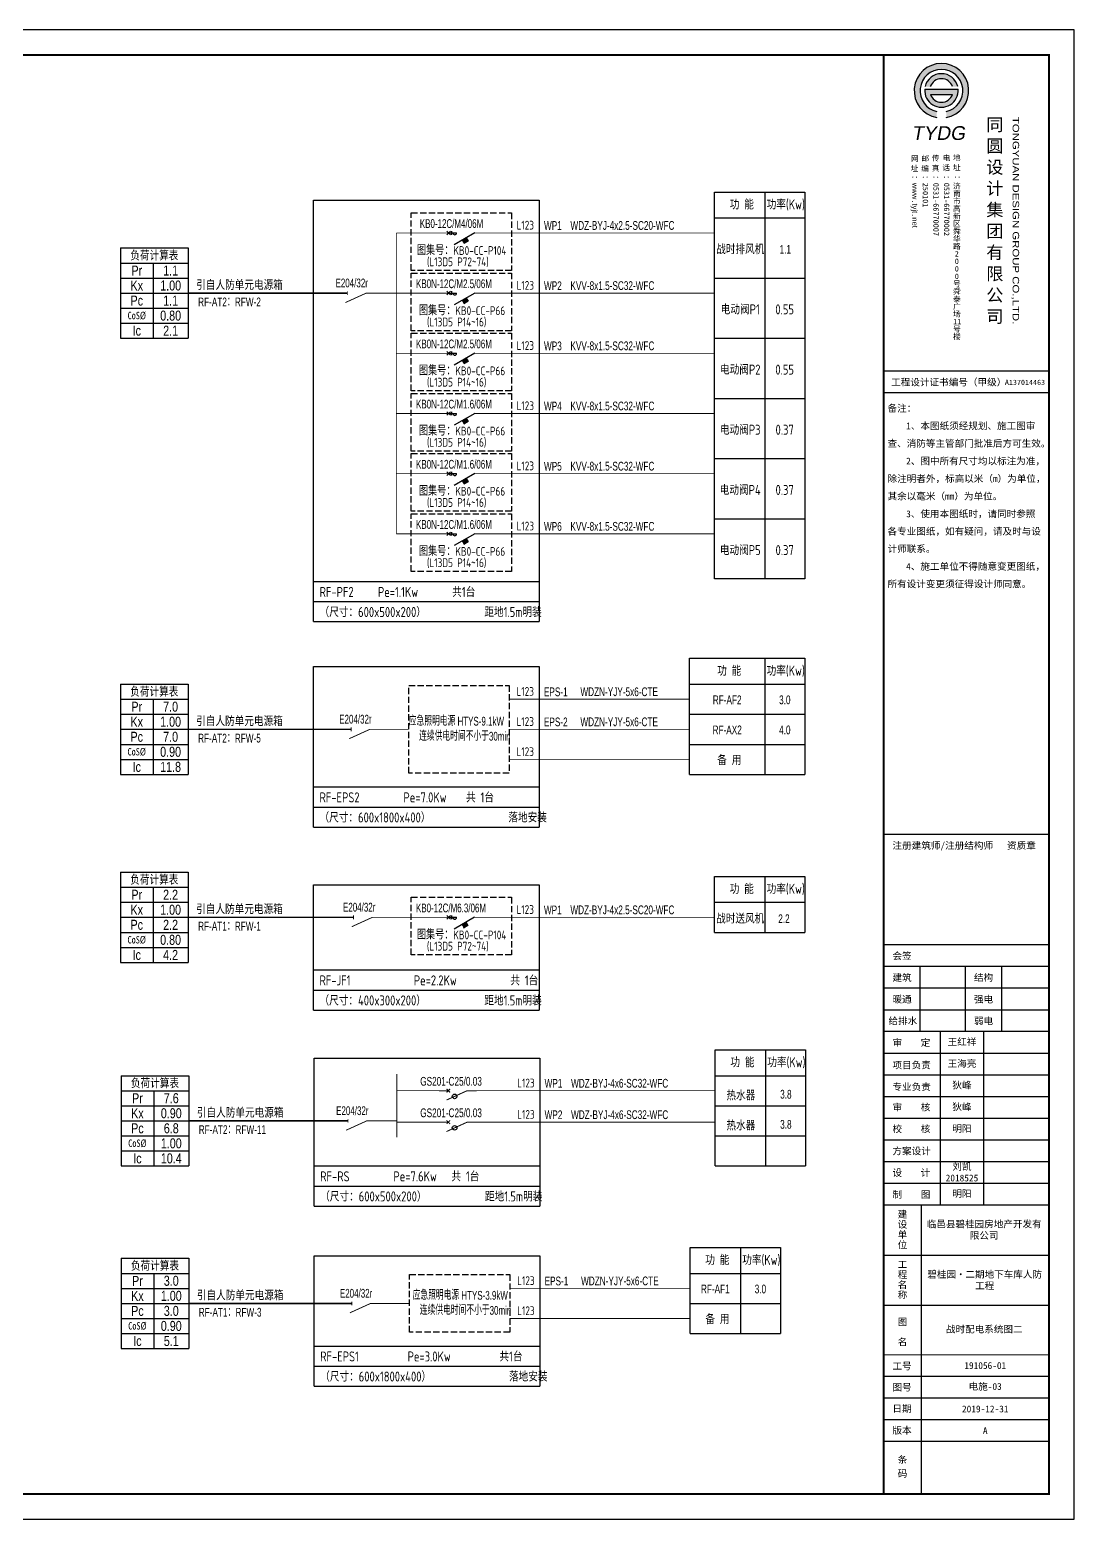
# Model space of a CAD drawing. Extents: x 1680526 to 2359975, y 920307 to 3738831.
# Drawn here: x 2013178 to 2054839, y 990384 to 1049784 of the extents above; entities that cross this region are included whole.
import ezdxf
from ezdxf.enums import TextEntityAlignment as Align

# ---------------------------------------------------------------- set-up
doc = ezdxf.new("R2010")
doc.units = 0
doc.header["$LTSCALE"] = 1000
doc.linetypes.add('CONTINOUS', pattern=[0])
doc.linetypes.add('DASH', pattern=[0.35, 0.25, -0.1])
for name, color, linetype in [('A', 3, 'Continuous'), ('BORDER', 7, 'Continuous'), ('ECA_TK', 7, 'Continuous'), ('ELEMENT', 3, 'Continuous'), ('SIG_TEXT', 53, 'Continuous'), ('tk', 7, 'Continuous'), ('WIRE-系统', 4, 'Continuous'), ('电气', 3, 'Continuous'), ('系统字体', 3, 'Continuous')]:
    doc.layers.add(name, color=color, linetype=linetype)
doc.styles.add('BZHZ', font='bzxw.shx', dxfattribs={"width": 0.8, "bigfont": 'bzhz.shx'})
doc.styles.add('CCDI_T0G_01', font='arial.ttf')
doc.styles.add('HZ', font='')
doc.styles.get("Standard").update_dxf_attribs({"font": 'GBENOR', "bigfont": 'GBCBIG'})
doc.styles.add('SUNTXT', font='', dxfattribs={"height": 273})
doc.styles.add('tyad', font='swissk.ttf', dxfattribs={"height": 2.5})
doc.styles.add('TYDG_02', font='TSSDENG', dxfattribs={"width": 0.8, "bigfont": 'TSSDCHN'})
doc.styles.add('宋体', font='bzxw.shx', dxfattribs={"width": 0.8, "bigfont": 'bzhz.shx'})
doc.styles.add('探索者', font='TSSDENG.shx', dxfattribs={"width": 0.8, "height": 350, "bigfont": 'TSSDCHN.shx'})
doc.styles.add('黑体', font='simhei.ttf', dxfattribs={"height": 10})
doc.styles.get('HZ').set_extended_font_data('SimSun')
doc.styles.get('SUNTXT').set_extended_font_data('SimSun')

# ---------------------------------------------------------------- blocks, each defined once
blk = doc.blocks.new('*T82')
at = {"layer": '电气', "color": 0, "linetype": 'ByBlock', "lineweight": -2}
for p, q in [((0, 0), (2700, 0)), ((0, 0), (0, -3600)), ((2700, 0), (2700, -3600)), ((0, -600), (2700, -600)), ((1300, -600), (1300, -3600)), ((0, -1200), (2700, -1200)), ((0, -1800), (2700, -1800)), ((0, -2400), (2700, -2400)), ((0, -3000), (2700, -3000)), ((0, -3600), (2700, -3600))]:
    blk.add_line(p, q, dxfattribs=at)
at = {"layer": '电气', "color": 0, "attachment_point": 5}
for s, insert, char_height, width, style in [('{\\Fbzxw,bzhz|c134;\\W0.8;负荷计算表}', (1350, -300), 400, 2688, 'BZHZ'), ('{\\Fbzxw,bzhz|c134;Pr}', (650, -900), 400, 1288, 'BZHZ'), ('7.0', (2000, -900), 400, 1388, 'BZHZ'), ('Kx', (650, -1500), 400, 1288, 'BZHZ'), ('1.00', (2000, -1500), 400, 1388, 'BZHZ'), ('Pc', (650, -2100), 400, 1288, 'BZHZ'), ('7.0', (2000, -2100), 400, 1388, 'BZHZ'), ('{\\W0.8;CoS%%C}', (650, -2700), 300, 1288, 'HZ'), ('0.90', (2000, -2700), 400, 1388, 'BZHZ'), ('{\\Fbzxw,bzhz|c134;Ic}', (650, -3300), 400, 1288, 'BZHZ'), ('11.8', (2000, -3300), 400, 1388, 'BZHZ')]:
    blk.add_mtext(s, dxfattribs=dict(at, insert=insert, char_height=char_height, width=width, style=style))
blk = doc.blocks.new('$element$00000578')
at = {"color": 3, "const_width": 0.0233}
for points in [[(0, 0), (0, -0.25)], [(0, -1), (0, -0.75), (-0.25, -0.2)], [(-0.05, -0.25), (0.05, -0.25)]]:
    blk.add_lwpolyline(points, dxfattribs=at)
at = {"color": 3, "flags": 9}
blk.add_attdef('S', (0, 0), '', height=0.00000667, dxfattribs=at)
blk = doc.blocks.new('3636')
at = {"layer": 'A'}
for p, q in [((-391261, 1267709), (-391119, 1267851)), ((-391119, 1267709), (-391261, 1267851)), ((-391190, 1267780), (-390876, 1267780)), ((-391075, 1267851), (-391075, 1267709)), ((-390156, 1267780), (-390972, 1267309)), ((-390422, 1267454), (-390595, 1267354)), ((-390497, 1267584), (-390422, 1267454))]:
    blk.add_line(p, q, dxfattribs=at)
at = {"layer": 'A', "const_width": 28.8}
for points in [[(-391430, 1267780), (-390876, 1267780)], [(-390156, 1267780), (-389916, 1267780)]]:
    blk.add_lwpolyline(points, dxfattribs=at)
at = {"layer": 'A'}
blk.add_arc((-390951, 1267780), 75, 180, 0, dxfattribs=at)
blk.add_solid([(-390422, 1267454), (-390595, 1267354), (-390497, 1267584), (-390670, 1267483)], dxfattribs=at)
blk = doc.blocks.new('*T83')
at = {"layer": '电气', "color": 0, "linetype": 'ByBlock', "lineweight": -2}
for p, q in [((0, 0), (2700, 0)), ((0, 0), (0, -3600)), ((2700, 0), (2700, -3600)), ((0, -600), (2700, -600)), ((1300, -600), (1300, -3600)), ((0, -1200), (2700, -1200)), ((0, -1800), (2700, -1800)), ((0, -2400), (2700, -2400)), ((0, -3000), (2700, -3000)), ((0, -3600), (2700, -3600))]:
    blk.add_line(p, q, dxfattribs=at)
at = {"layer": '电气', "color": 0, "attachment_point": 5}
for s, insert, char_height, width, style in [('{\\Fbzxw,bzhz|c134;\\W0.8;负荷计算表}', (1350, -300), 400, 2688, 'BZHZ'), ('{\\Fbzxw,bzhz|c134;Pr}', (650, -900), 400, 1288, 'BZHZ'), ('2.2', (2000, -900), 400, 1388, 'BZHZ'), ('Kx', (650, -1500), 400, 1288, 'BZHZ'), ('1.00', (2000, -1500), 400, 1388, 'BZHZ'), ('Pc', (650, -2100), 400, 1288, 'BZHZ'), ('2.2', (2000, -2100), 400, 1388, 'BZHZ'), ('{\\W0.8;CoS%%C}', (650, -2700), 300, 1288, 'HZ'), ('0.80', (2000, -2700), 400, 1388, 'BZHZ'), ('{\\Fbzxw,bzhz|c134;Ic}', (650, -3300), 400, 1288, 'BZHZ'), ('4.2', (2000, -3300), 400, 1388, 'BZHZ')]:
    blk.add_mtext(s, dxfattribs=dict(at, insert=insert, char_height=char_height, width=width, style=style))
blk = doc.blocks.new('*T85')
at = {"layer": '电气', "color": 0, "linetype": 'ByBlock', "lineweight": -2}
for p, q in [((0, 0), (2700, 0)), ((0, 0), (0, -3600)), ((2700, 0), (2700, -3600)), ((0, -600), (2700, -600)), ((1300, -600), (1300, -3600)), ((0, -1200), (2700, -1200)), ((0, -1800), (2700, -1800)), ((0, -2400), (2700, -2400)), ((0, -3000), (2700, -3000)), ((0, -3600), (2700, -3600))]:
    blk.add_line(p, q, dxfattribs=at)
at = {"layer": '电气', "color": 0, "attachment_point": 5}
for s, insert, char_height, width, style in [('{\\Fbzxw,bzhz|c134;\\W0.8;负荷计算表}', (1350, -300), 400, 2688, 'BZHZ'), ('{\\Fbzxw,bzhz|c134;Pr}', (650, -900), 400, 1288, 'BZHZ'), ('3.0', (2000, -900), 400, 1388, 'BZHZ'), ('Kx', (650, -1500), 400, 1288, 'BZHZ'), ('1.00', (2000, -1500), 400, 1388, 'BZHZ'), ('Pc', (650, -2100), 400, 1288, 'BZHZ'), ('3.0', (2000, -2100), 400, 1388, 'BZHZ'), ('{\\W0.8;CoS%%C}', (650, -2700), 300, 1288, 'HZ'), ('0.90', (2000, -2700), 400, 1388, 'BZHZ'), ('{\\Fbzxw,bzhz|c134;Ic}', (650, -3300), 400, 1288, 'BZHZ'), ('5.1', (2000, -3300), 400, 1388, 'BZHZ')]:
    blk.add_mtext(s, dxfattribs=dict(at, insert=insert, char_height=char_height, width=width, style=style))
blk = doc.blocks.new('*T86')
at = {"layer": '电气', "color": 0, "linetype": 'ByBlock', "lineweight": -2}
for p, q in [((0, 0), (2700, 0)), ((0, 0), (0, -3600)), ((2700, 0), (2700, -3600)), ((0, -600), (2700, -600)), ((1300, -600), (1300, -3600)), ((0, -1200), (2700, -1200)), ((0, -1800), (2700, -1800)), ((0, -2400), (2700, -2400)), ((0, -3000), (2700, -3000)), ((0, -3600), (2700, -3600))]:
    blk.add_line(p, q, dxfattribs=at)
at = {"layer": '电气', "color": 0, "attachment_point": 5}
for s, insert, char_height, width, style in [('{\\Fbzxw,bzhz|c134;\\W0.8;负荷计算表}', (1350, -300), 400, 2688, 'BZHZ'), ('{\\Fbzxw,bzhz|c134;Pr}', (650, -900), 400, 1288, 'BZHZ'), ('7.6', (2000, -900), 400, 1388, 'BZHZ'), ('Kx', (650, -1500), 400, 1288, 'BZHZ'), ('0.90', (2000, -1500), 400, 1388, 'BZHZ'), ('Pc', (650, -2100), 400, 1288, 'BZHZ'), ('6.8', (2000, -2100), 400, 1388, 'BZHZ'), ('{\\W0.8;CoS%%C}', (650, -2700), 300, 1288, 'HZ'), ('1.00', (2000, -2700), 400, 1388, 'BZHZ'), ('{\\Fbzxw,bzhz|c134;Ic}', (650, -3300), 400, 1288, 'BZHZ'), ('10.4', (2000, -3300), 400, 1388, 'BZHZ')]:
    blk.add_mtext(s, dxfattribs=dict(at, insert=insert, char_height=char_height, width=width, style=style))
blk = doc.blocks.new('$element$00000525')
at = {"const_width": 0.0267}
for points in [[(0, 0), (0, -0.25)], [(-0.25, -0.2), (0, -0.75), (0, -1)], [(-0.047, -0.203), (0.047, -0.297)], [(0.047, -0.203), (-0.047, -0.297)]]:
    blk.add_lwpolyline(points, dxfattribs=at)
blk.add_circle((-0.151, -0.417), 0.0615)
at = {"flags": 9}
blk.add_attdef('S', (0, 0), '', height=0.00000667, dxfattribs=at)
blk = doc.blocks.new('10B_A1E图框')
h = blk.add_hatch(color=256)
h.paths.add_polyline_path([(786.16, 558.97), (786.16, 561.39, -8.823966), (789.97, 561.39), (789.97, 558.98, 11.333343)])
h.paths.add_polyline_path([(781.52, 571.34), (783.6, 571.34, -0.711417), (792.46, 571.34), (794.54, 571.34, 0.79114)], flags=17)
h.paths.add_polyline_path([(781.36, 570.26, 1.071858), (794.7, 570.26)], flags=17)
h.paths.add_polyline_path([(792.44, 568.2, -0.701619), (783.62, 568.2)], flags=16)
for p, q in [((765, 184), (765, 584)), ((765, 184), (765, 584)), ((765, 184), (765, 584)), ((781.36, 570.26), (794.7, 570.26)), ((783.62, 568.2), (792.44, 568.2))]:
    blk.add_line(p, q)
at = {"const_width": 0.5}
blk.add_lwpolyline([(831, 457.96), (765, 457.96)], dxfattribs=at)
blk.add_lwpolyline([(831, 457.96), (765, 457.96)], dxfattribs=at)
for centre, radius, start, end in [((788.05, 569.69), 10.88, 280.13244, 259.96265), ((788.05, 569.69), 8.52, 282.99261, 257.13015), ((788.03, 569.8), 6.69, 13.30217, 166.69783), ((788.03, 569.8), 6.69, 176.02725, 3.97275), ((788.03, 569.8), 4.69, 19.14259, 160.85741), ((788.03, 569.8), 4.69, 199.89154, 340.10846)]:
    blk.add_arc(centre, radius, start, end)
at = {"layer": 'ECA_TK'}
for p, q in [((765, 220.51), (831, 220.51)), ((779.58, 194.56), (779.58, 220.51)), ((797.5, 220.51), (797.5, 194.56)), ((812.08, 194.56), (812.08, 220.51)), ((765, 211.86), (831, 211.86)), ((765, 203.21), (831, 203.21)), ((787.68, 125.36), (787.68, 194.56)), ((804.77, 194.56), (804.77, 125.36)), ((765, 185.91), (831, 185.91)), ((765, 177.26), (831, 177.26)), ((765, 168.61), (831, 168.61)), ((765, 159.96), (831, 159.96)), ((765, 151.31), (831, 151.31)), ((765, 142.66), (831, 142.66)), ((765, 134.01), (831, 134.01)), ((765, 125.36), (831, 125.36)), ((780.03, 10), (780.03, 125.36)), ((765, 105.36), (831, 105.36)), ((765, 85.36), (831, 85.36)), ((831, 56.92), (765, 56.92)), ((831, 48.27), (765, 48.27)), ((831, 39.62), (765, 39.62)), ((831, 30.97), (765, 30.97))]:
    blk.add_line(p, q, dxfattribs=at)
blk.add_lwpolyline([(0, 0), (841, 0), (841, 594), (0, 594)], close=True, dxfattribs=at)
at = {"layer": 'ECA_TK', "const_width": 0.8}
blk.add_lwpolyline([(831, 10), (831, 584), (18, 584), (18, 10)], close=True, dxfattribs=at)
at = {"layer": 'ECA_TK'}
for points, const_width in [([(765, 10), (765, 584)], 0.8), ([(765, 457.96), (831, 457.96)], 0.5), ([(765, 449.25), (831, 449.25)], 0.5), ([(765, 273.16), (831, 273.16)], 0.5), ([(765, 229.16), (831, 229.16)], 0.5), ([(765, 194.56), (831, 194.56)], 0.5), ([(831, 65.57), (765, 65.57)], 0.5)]:
    blk.add_lwpolyline(points, dxfattribs=dict(at, const_width=const_width))
for s, height, style, p in [('同', 5, '黑体', (805.94, 553.7)), ('圆', 5, '黑体', (805.94, 545.2)), ('网', 2.18, 'SUNTXT', (775.88, 541.55)), ('邮', 2.18, 'SUNTXT', (780.08, 541.58)), ('传', 2.18, 'SUNTXT', (784.17, 541.71)), ('电', 2.18, 'SUNTXT', (788.57, 541.81)), ('地', 2.18, 'SUNTXT', (792.61, 541.93)), ('设', 5, '黑体', (805.94, 536.7)), ('址', 2.18, 'SUNTXT', (775.74, 537.6)), ('编', 2.18, 'SUNTXT', (779.97, 537.57)), ('真', 2.18, 'SUNTXT', (784.17, 537.71)), ('话', 2.18, 'SUNTXT', (788.39, 537.86)), ('址', 2.18, 'SUNTXT', (792.62, 537.99)), ('济', 2.18, 'SUNTXT', (792.67, 530.58)), ('南', 2.18, 'SUNTXT', (792.67, 527.58)), ('计', 5, '黑体', (805.94, 528.2)), ('市', 2.18, 'SUNTXT', (792.67, 524.58)), ('高', 2.18, 'SUNTXT', (792.67, 521.58)), ('集', 5, '黑体', (805.94, 519.7)), ('新', 2.18, 'SUNTXT', (792.67, 518.58)), ('区', 2.18, 'SUNTXT', (792.67, 515.58)), ('舜', 2.18, 'SUNTXT', (792.67, 512.58)), ('华', 2.18, 'SUNTXT', (792.67, 509.58)), ('团', 5, '黑体', (805.94, 511.2)), ('路', 2.18, 'SUNTXT', (792.67, 506.58)), ('2', 2.18, 'SUNTXT', (793.36, 503.58)), ('有', 5, '黑体', (805.94, 502.7)), ('0', 2.18, 'SUNTXT', (793.36, 500.58)), ('0', 2.18, 'SUNTXT', (793.36, 497.58)), ('限', 5, '黑体', (805.94, 494.2)), ('号', 2.18, 'SUNTXT', (792.67, 491.58)), ('0', 2.18, 'SUNTXT', (793.36, 494.58)), ('泰', 2.18, 'SUNTXT', (792.67, 485.58)), ('舜', 2.18, 'SUNTXT', (792.67, 488.58)), ('公', 5, '黑体', (805.94, 485.7)), ('场', 2.18, 'SUNTXT', (792.67, 479.58)), ('广', 2.18, 'SUNTXT', (792.67, 482.58)), ('司', 5, '黑体', (805.94, 477.2)), ('号', 2.18, 'SUNTXT', (792.67, 473.58)), ('11', 2.18, 'SUNTXT', (792.67, 476.58)), ('楼', 2.18, 'SUNTXT', (792.69, 470.58))]:
    blk.add_text(s, height=height, dxfattribs=dict(style=style)).set_placement(p)
at = {"style": 'CCDI_T0G_01', "width": 1.25}
blk.add_text('TONGYUAN DESIGN GROUP CO.,LTD.', height=2.6, rotation=270, dxfattribs=at).set_placement((816.42, 559.28))
at = {"style": 'tyad', "oblique": 10}
blk.add_text('TYDG', height=5.5, dxfattribs=at).set_placement((776.12, 550.06))
at = {"char_height": 2.18, "width": 39.1789, "attachment_point": 1, "rotation": 270, "style": 'SUNTXT'}
for s, insert in [('：{\\fArial|b0|i0|c134|p32;www}.{\\fArial|b0|i0|c134|p32;tyjt}.{\\fArial|b0|i0|c134|p32;net\\fArial|b0|i0|c0|p32;}', (778.56, 536.02)), ('：250101', (782.78, 536.02)), ('：0531-66770007', (787, 536.02)), ('：0531-66770002', (791.22, 536.02)), ('：', (795.56, 536.02))]:
    blk.add_mtext(s, dxfattribs=dict(at, insert=insert))
at = {"layer": 'ECA_TK', "linetype": 'Continuous', "style": 'SUNTXT'}
for s, height, p in [('工程设计证书编号（甲级）', 2.7342, (767.97, 452.09)), ('A137014463', 2.051, (813.34, 452.39)), ('注册建筑师/注册结构师   资质章', 2.7342, (768.5, 267.3)), ('会签', 2.734, (768.5, 223.3)), ('建筑', 2.734, (768.5, 214.65)), ('结构', 2.734, (801, 214.65)), ('暖通', 2.734, (768.5, 206)), ('强电', 2.734, (801, 206)), ('给排水', 2.734, (766.9, 197.35)), ('弱电', 2.734, (801, 197.35)), ('审    定', 2.734, (768.5, 188.7)), ('项目负责', 2.734, (768.5, 179.74)), ('专业负责', 2.734, (768.5, 171.09)), ('审    核', 2.734, (768.5, 162.93)), ('校    核', 2.734, (768.5, 154.28)), ('方案设计', 2.734, (768.5, 145.45)), ('设    计', 2.734, (768.5, 136.8)), ('制    图', 2.734, (768.5, 128.15)), ('建', 2.73, (770.59, 120.26)), ('设', 2.73, (770.59, 116.2)), ('单', 2.73, (770.59, 112.14)), ('位', 2.73, (770.59, 108.08)), ('工', 2.73, (770.59, 100.26)), ('程', 2.73, (770.59, 96.2)), ('名', 2.73, (770.59, 92.14)), ('称', 2.73, (770.59, 88.08)), ('图', 2.73, (770.59, 77.33)), ('名', 2.73, (770.59, 69.33)), ('工号', 2.734, (768.5, 59.71)), ('图号', 2.734, (768.5, 51.23)), ('日期', 2.734, (768.5, 42.72)), ('版本', 2.734, (768.5, 34.07)), ('条', 2.73, (770.59, 22.4)), ('码', 2.73, (770.59, 16.85))]:
    blk.add_text(s, height=height, dxfattribs=at).set_placement(p)
at = {"layer": 'ECA_TK', "style": 'SUNTXT'}
for s, p in [('备注：', (766.54, 441.68)), ('    1、本图纸须经规划、施工图审', (766.54, 434.68)), ('查、消防等主管部门批准后方可生效。', (766.54, 427.66)), ('    2、图中所有尺寸均以标注为准，', (766.54, 420.65)), ('除注明者外，标高以米（m）为单位，', (766.54, 413.62)), ('其余以毫米（mm）为单位。', (766.54, 406.61)), ('    3、使用本图纸时，请同时参照', (766.54, 399.6)), ('各专业图纸，如有疑问，请及时与设', (766.54, 392.61)), ('计师联系。', (766.54, 385.63)), ('    4、施工单位不得随意变更图纸，', (766.54, 378.63)), ('所有设计变更须征得设计师同意。', (766.54, 371.62))]:
    blk.add_text(s, height=2.73, dxfattribs=at).set_placement(p)
blk = doc.blocks.new('*T87')
at = {"layer": '电气', "color": 0, "linetype": 'ByBlock', "lineweight": -2}
for p, q in [((0, 0), (2700, 0)), ((0, 0), (0, -3600)), ((2700, 0), (2700, -3600)), ((0, -600), (2700, -600)), ((1300, -600), (1300, -3600)), ((0, -1200), (2700, -1200)), ((0, -1800), (2700, -1800)), ((0, -2400), (2700, -2400)), ((0, -3000), (2700, -3000)), ((0, -3600), (2700, -3600))]:
    blk.add_line(p, q, dxfattribs=at)
at = {"layer": '电气', "color": 0, "attachment_point": 5}
for s, insert, char_height, width, style in [('{\\Fbzxw,bzhz|c134;\\W0.8;负荷计算表}', (1350, -300), 400, 2688, 'BZHZ'), ('{\\Fbzxw,bzhz|c134;Pr}', (650, -900), 400, 1288, 'BZHZ'), ('1.1', (2000, -900), 400, 1388, 'BZHZ'), ('Kx', (650, -1500), 400, 1288, 'BZHZ'), ('1.00', (2000, -1500), 400, 1388, 'BZHZ'), ('Pc', (650, -2100), 400, 1288, 'BZHZ'), ('1.1', (2000, -2100), 400, 1388, 'BZHZ'), ('{\\W0.8;CoS%%C}', (650, -2700), 300, 1288, 'HZ'), ('0.80', (2000, -2700), 400, 1388, 'BZHZ'), ('{\\Fbzxw,bzhz|c134;Ic}', (650, -3300), 400, 1288, 'BZHZ'), ('2.1', (2000, -3300), 400, 1388, 'BZHZ')]:
    blk.add_mtext(s, dxfattribs=dict(at, insert=insert, char_height=char_height, width=width, style=style))

msp = doc.modelspace()

# ---------------------------------------------------------------- linework, layer by layer
at = {"layer": 'WIRE-系统', "linetype": 'DASH'}
for points in [[(2028396.5, 1042482.9), (2032396.5, 1042482.9), (2032396.5, 1040183.1), (2028396.5, 1040183.1)], [(2028396.5, 1040082.9), (2032396.5, 1040082.9), (2032396.5, 1037783.1), (2028396.5, 1037783.1)], [(2028396.5, 1037682.9), (2032396.5, 1037682.9), (2032396.5, 1035383.1), (2028396.5, 1035383.1)], [(2028396.5, 1035282.9), (2032396.5, 1035282.9), (2032396.5, 1032983.1), (2028396.5, 1032983.1)], [(2028396.5, 1032882.9), (2032396.5, 1032882.9), (2032396.5, 1030583.1), (2028396.5, 1030583.1)], [(2028396.5, 1030482.9), (2032396.5, 1030482.9), (2032396.5, 1028183.1), (2028396.5, 1028183.1)], [(2028294.1, 1023636.5), (2032294.1, 1023636.5), (2032294.1, 1020136.7), (2028294.1, 1020136.7)], [(2028394.1, 1015188.4), (2032394.1, 1015188.4), (2032394.1, 1012888.7), (2028394.1, 1012888.7)], [(2028321.2, 1000139.9), (2032321.1, 1000139.9), (2032321.1, 997840.1), (2028321.2, 997840.1)]]:
    msp.add_lwpolyline(points, close=True, dxfattribs=at)
at = {"layer": 'WIRE-系统', "linetype": 'CONTINOUS'}
for points, const_width in [([(2030204.3, 1041683), (2027796.5, 1041683)], 33.2), ([(2027796.5, 1029683), (2027796.5, 1041683)], 33.2), ([(2030924.3, 1041683), (2040496.7, 1041683)], 33.2), ([(2019497, 1039283), (2025846.6, 1039283)], 60), ([(2027796.5, 1039283), (2026596.5, 1039283)], 33.2), ([(2030204.3, 1039283), (2027796.5, 1039283)], 33.2), ([(2030924.3, 1039283), (2040496.7, 1039283)], 33.2), ([(2030204.3, 1036883), (2027796.5, 1036883)], 33.2), ([(2030924.3, 1036883), (2040496.7, 1036883)], 33.2), ([(2030204.3, 1034483), (2027796.5, 1034483)], 33.2), ([(2030924.3, 1034483), (2040496.7, 1034483)], 33.2), ([(2030204.3, 1032083), (2027796.5, 1032083)], 33.2), ([(2030924.3, 1032083), (2040496.7, 1032083)], 33.2), ([(2030204.3, 1029683), (2027796.5, 1029683)], 33.2), ([(2030924.3, 1029683), (2040496.7, 1029683)], 33.2), ([(2032294.1, 1023086.6), (2039494.3, 1023086.6)], 33.2), ([(2019494.6, 1021886.5), (2025994.1, 1021886.6)], 60), ([(2028294.1, 1021886.6), (2026744.1, 1021886.6)], 33.2), ([(2032294.1, 1021886.6), (2039494.3, 1021886.6)], 33.2), ([(2032294.1, 1020686.6), (2039494.3, 1020686.6)], 33.2), ([(2019494.6, 1014388.5), (2026094.1, 1014388.5)], 60), ([(2030201.9, 1014388.5), (2026844.1, 1014388.5)], 33.2), ([(2030921.9, 1014388.5), (2040494.3, 1014388.5)], 33.2), ([(2027821.2, 1005609.4), (2027821.2, 1008143.7)], 33.2), ([(2029871.6, 1007472.3), (2027821.2, 1007472.3)], 33.2), ([(2030948.9, 1007472.3), (2040521.3, 1007472.3)], 33.2), ([(2019521.6, 1006272.2), (2025871.2, 1006272.3)], 60), ([(2027821.2, 1006272.3), (2026621.2, 1006272.3)], 33.2), ([(2029874.2, 1006219.6), (2027821.2, 1006219.6)], 33.2), ([(2030948.9, 1006219.6), (2040521.3, 1006219.6)], 33.2), ([(2032321.1, 999590), (2039521.3, 999590)], 33.2), ([(2019521.6, 998990), (2026021.2, 998990)], 60), ([(2028321.2, 998990), (2026771.2, 998990)], 33.2), ([(2032321.1, 998390), (2039521.3, 998390)], 33.2)]:
    msp.add_lwpolyline(points, dxfattribs=dict(at, const_width=const_width))
at = {"layer": '电气', "color": 241}
for p, q in [((2042497.1, 1043314.1), (2042497, 1027883)), ((2024497, 1026180.1), (2024497, 1042983)), ((2024497, 1042983), (2033496.5, 1042983)), ((2033496.5, 1042983), (2033496.5, 1026180.1)), ((2040496.7, 1042283), (2044097.3, 1042283)), ((2040496.7, 1039883), (2044097.6, 1039883)), ((2040496.7, 1037483), (2044097.6, 1037483)), ((2040496.7, 1035083), (2044097.6, 1035083)), ((2040496.7, 1032683), (2044097.6, 1032683)), ((2040496.7, 1030283), (2044097.6, 1030283)), ((2024497, 1027779.7), (2033496.5, 1027779.7)), ((2024497, 1026979.9), (2033496.5, 1026979.9)), ((2024497, 1026180.1), (2033496.5, 1026180.1)), ((2042494.7, 1024717.6), (2042494.6, 1020086.6)), ((2024494.6, 1017986.7), (2024494.6, 1024386.5)), ((2024494.6, 1024386.5), (2033494.1, 1024386.5)), ((2033494.1, 1024386.5), (2033494.1, 1017986.7)), ((2039494.3, 1023686.6), (2044094.9, 1023686.6)), ((2039494.3, 1022486.6), (2044095.2, 1022486.6)), ((2039494.3, 1021286.6), (2044095.2, 1021286.6)), ((2039494.3, 1020086.6), (2044095.2, 1020086.6)), ((2024494.6, 1019586.3), (2033494.1, 1019586.3)), ((2024494.6, 1018786.5), (2033494.1, 1018786.5)), ((2024494.6, 1017986.7), (2033494.1, 1017986.7)), ((2042494.7, 1016019.6), (2042494.6, 1013788.5)), ((2024494.6, 1010688.6), (2024494.6, 1015688.5)), ((2024494.6, 1015688.5), (2033494.1, 1015688.5)), ((2033494.1, 1015688.5), (2033494.1, 1010688.6)), ((2040494.3, 1014988.5), (2044094.9, 1014988.5)), ((2040494.3, 1013788.5), (2044095.2, 1013788.5)), ((2024494.6, 1012288.3), (2033494.1, 1012288.3)), ((2024494.6, 1011488.5), (2033494.1, 1011488.5)), ((2024494.6, 1010688.6), (2033494.1, 1010688.6)), ((2024521.6, 1002872.7), (2024521.6, 1008772.3)), ((2024521.6, 1008772.3), (2033521.1, 1008772.3)), ((2033521.1, 1008772.3), (2033521.1, 1002872.7)), ((2042521.7, 1009103.4), (2042521.7, 1004472.3)), ((2040521.3, 1008072.3), (2044122, 1008072.3)), ((2040521.6, 1006872.3), (2044122.5, 1006872.3)), ((2040521.3, 1005672.3), (2044122.3, 1005672.3)), ((2024521.6, 1004472.3), (2033521.1, 1004472.3)), ((2040521.6, 1004472.3), (2044122.5, 1004472.3)), ((2024521.6, 1003672.5), (2033521.1, 1003672.5)), ((2024521.6, 1002872.7), (2033521.1, 1002872.7)), ((2041521.7, 1001221.1), (2041521.7, 997790)), ((2024521.6, 995690.1), (2024521.6, 1000890)), ((2024521.6, 1000890), (2033521.1, 1000890)), ((2033521.1, 1000890), (2033521.1, 995690.1)), ((2039521.3, 1000190), (2043122, 1000190)), ((2039521.3, 998990), (2043122.3, 998990)), ((2039521.3, 997790), (2043122.3, 997790)), ((2024521.6, 997289.7), (2033521.1, 997289.7)), ((2024521.6, 996489.9), (2033521.1, 996489.9)), ((2024521.6, 995690.1), (2033521.1, 995690.1))]:
    msp.add_line(p, q, dxfattribs=at)
msp.add_lwpolyline([(2040496.7, 1027883), (2040496.7, 1043314.1), (2044097.3, 1043314.1), (2044097.3, 1027883)], close=True, dxfattribs=at)
for points in [[(2039494.3, 1020086.6), (2039494.3, 1024717.6), (2044094.9, 1024717.6), (2044094.9, 1020086.6)], [(2040494.3, 1013788.5), (2040494.3, 1016019.6), (2044094.9, 1016019.6), (2044094.9, 1013788.5)], [(2040521.3, 1004472.3), (2040521.3, 1009103.4), (2044122, 1009103.4), (2044122, 1004472.3)], [(2039521.3, 997790), (2039521.3, 1001221.1), (2043122, 1001221.1), (2043122, 997790)]]:
    msp.add_lwpolyline(points, dxfattribs=at)

# ---------------------------------------------------------------- block references
for name, p in [('*T87', (2016797, 1041083)), ('*T82', (2016794.6, 1023686.5)), ('*T83', (2016794.6, 1016188.5)), ('*T86', (2016821.6, 1008072.3)), ('*T85', (2016821.6, 1000790))]:
    msp.add_blockref(name, p)
at = {"layer": 'BORDER', "linetype": 'Continuous'}
for p in [(2421080, -226097.2), (2421080, -228497.2), (2421080, -230897.2), (2421080, -233297.2), (2421080, -235697.2), (2421080, -238097.2), (2421077.5, -253391.6)]:
    msp.add_blockref('3636', p, dxfattribs=at)
at = {"layer": 'ELEMENT', "color": 3, "xscale": 1500.000000000019, "yscale": 1500.000000000019, "zscale": 1500.000000000019, "rotation": 89.9999907813257}
for p in [(2025471.5, 1039283), (2025619.1, 1021886.6), (2025719.1, 1014388.5), (2025496.2, 1006272.3), (2025646.2, 998990)]:
    msp.add_blockref('$element$00000578', p, dxfattribs=at)
at = {"layer": 'ELEMENT', "xscale": 1500, "yscale": 1500, "zscale": 1500, "rotation": 90}
for p in [(2029499.2, 1007474.9), (2029499.2, 1006219.6)]:
    msp.add_blockref('$element$00000525', p, dxfattribs=at)
at = {"layer": 'tk', "xscale": 100, "yscale": 100, "zscale": 100}
msp.add_blockref('10B_A1E图框', (1970738.9, 990384.4), dxfattribs=at)

# ---------------------------------------------------------------- texts
at = {"layer": 'SIG_TEXT'}
for s, height, style, width, p in [('功 能', 400, 'TYDG_02', 0.8, (2041099.1, 1042618.7)), ('功率(Kw)', 400, 'TYDG_02', 0.8, (2042571, 1042618.7)), ('KB0-12C/M4/06M', 350, '宋体', 0.68, (2028735.6, 1041881.5)), ('WP1', 350, '宋体', 0.7, (2033688.3, 1041803)), ('WDZ-BYJ-4x2.5-SC20-WFC', 350, '宋体', 0.7, (2034743.4, 1041806.1)), ('1.1', 350, '宋体', 0.7, (2043085.4, 1040852.5)), ('引自人防单元电源箱', 400, 'TYDG_02', 0.8, (2019817, 1039409.9)), ('E204/32r', 350, '宋体', 0.68, (2025373.8, 1039512)), ('KB0N-12C/M2.5/06M', 350, '宋体', 0.68, (2028585.6, 1039481.5)), ('WP2', 350, '宋体', 0.7, (2033688.3, 1039403)), ('KVV-8x1.5-SC32-WFC', 350, '宋体', 0.7, (2034743.4, 1039406.1)), ('RF-AT2：RFW-2', 350, '宋体', 0.7, (2019894.2, 1038756.1)), ('KB0N-12C/M2.5/06M', 350, '宋体', 0.68, (2028585.6, 1037081.5)), ('WP3', 350, '宋体', 0.7, (2033688.3, 1037003)), ('KVV-8x1.5-SC32-WFC', 350, '宋体', 0.7, (2034743.4, 1037006.1)), ('KB0N-12C/M1.6/06M', 350, '宋体', 0.68, (2028585.6, 1034681.5)), ('WP4', 350, '宋体', 0.7, (2033688.3, 1034603)), ('KVV-8x1.5-SC32-WFC', 350, '宋体', 0.7, (2034743.4, 1034606.1)), ('KB0N-12C/M1.6/06M', 350, '宋体', 0.68, (2028585.6, 1032281.5)), ('WP5', 350, '宋体', 0.7, (2033688.3, 1032203)), ('KVV-8x1.5-SC32-WFC', 350, '宋体', 0.7, (2034743.4, 1032206.1)), ('KB0N-12C/M1.6/06M', 350, '宋体', 0.68, (2028585.6, 1029881.5)), ('WP6', 350, '宋体', 0.7, (2033688.3, 1029803)), ('KVV-8x1.5-SC32-WFC', 350, '宋体', 0.7, (2034743.4, 1029806.1)), ('RF-PF2     Pe=1.1Kw       共1台 ', 400, 'TYDG_02', 0.8, (2024737.9, 1027164.4)), ('（尺寸：600x500x200）            距地1.5m明装 ', 400, 'TYDG_02', 0.8, (2024737.9, 1026364.6)), ('功 能', 400, 'TYDG_02', 0.8, (2040596.6, 1024022.3)), ('功率(Kw)', 400, 'TYDG_02', 0.8, (2042568.6, 1024022.3)), ('EPS-1', 350, '宋体', 0.7, (2033685.8, 1023206.5)), ('WDZN-YJY-5x6-CTE', 350, '宋体', 0.7, (2035141, 1023209.7)), ('引自人防单元电源箱', 400, 'TYDG_02', 0.8, (2019814.6, 1022013.5)), ('E204/32r', 350, '宋体', 0.68, (2025521.3, 1022115.6)), ('应急照明电源 HTYS-9.1kW', 350, '宋体', 0.68, (2028294.1, 1022035)), ('EPS-2', 350, '宋体', 0.7, (2033685.8, 1022006.5)), ('WDZN-YJY-5x6-CTE', 350, '宋体', 0.7, (2035141, 1022009.7)), ('RF-AT2：RFW-5', 350, '宋体', 0.7, (2019891.8, 1021359.6)), ('连续供电时间不小于30min', 350, '宋体', 0.68, (2028708.2, 1021435)), ('备 用', 400, 'TYDG_02', 0.8, (2040598.2, 1020459)), ('RF-EPS2         Pe=7.0Kw    共 1台 ', 400, 'TYDG_02', 0.8, (2024735.5, 1018971)), ('（尺寸：600x1800x400）                落地安装 ', 400, 'TYDG_02', 0.8, (2024735.5, 1018171.2)), ('功 能', 400, 'TYDG_02', 0.8, (2041096.6, 1015324.2)), ('功率(Kw)', 400, 'TYDG_02', 0.8, (2042568.6, 1015324.2)), ('引自人防单元电源箱', 400, 'TYDG_02', 0.8, (2019814.6, 1014515.5)), ('E204/32r', 350, '宋体', 0.68, (2025671.3, 1014617.5)), ('KB0-12C/M6.3/06M', 350, '宋体', 0.68, (2028583.1, 1014587)), ('WP1', 350, '宋体', 0.7, (2033685.8, 1014508.5)), ('WDZ-BYJ-4x2.5-SC20-WFC', 350, '宋体', 0.7, (2034741, 1014511.6)), ('RF-AT1：RFW-1', 350, '宋体', 0.7, (2019891.8, 1013861.6)), ('2.2', 350, '宋体', 0.7, (2043033, 1014158)), ('RF-JF1             Pe=2.2Kw           共 1台 ', 400, 'TYDG_02', 0.8, (2024735.5, 1011673)), ('（尺寸：400x300x200）            距地1.5m明装 ', 400, 'TYDG_02', 0.8, (2024735.5, 1010873.2)), ('功 能', 400, 'TYDG_02', 0.8, (2041123.7, 1008408)), ('功率(Kw)', 400, 'TYDG_02', 0.8, (2042595.6, 1008408)), ('GS201-C25/0.03', 350, '宋体', 0.7, (2028752.7, 1007673.3)), ('WP1', 350, '宋体', 0.7, (2033712.9, 1007592.2)), ('WDZ-BYJ-4x6-SC32-WFC', 350, '宋体', 0.7, (2034768, 1007595.4)), ('3.8', 350, '宋体', 0.7, (2043110, 1007157.1)), ('引自人防单元电源箱', 400, 'TYDG_02', 0.8, (2019841.6, 1006399.2)), ('E204/32r', 350, '宋体', 0.68, (2025398.4, 1006501.3)), ('GS201-C25/0.03', 350, '宋体', 0.7, (2028752.7, 1006418.1)), ('WP2', 350, '宋体', 0.7, (2033712.9, 1006339.6)), ('WDZ-BYJ-4x6-SC32-WFC', 350, '宋体', 0.7, (2034768, 1006342.7)), ('3.8', 350, '宋体', 0.7, (2043110, 1005957.1)), ('RF-AT2：RFW-11', 350, '宋体', 0.7, (2019918.8, 1005745.4)), ('RF-RS         Pe=7.6Kw   共 1台 ', 400, 'TYDG_02', 0.8, (2024762.6, 1003857)), ('（尺寸：600x500x200）            距地1.5m明装 ', 400, 'TYDG_02', 0.8, (2024762.6, 1003057.2)), ('功 能', 400, 'TYDG_02', 0.8, (2040123.7, 1000525.7)), ('功率(Kw)', 400, 'TYDG_02', 0.8, (2041595.6, 1000525.7)), ('EPS-1', 350, '宋体', 0.7, (2033712.9, 999709.9)), ('WDZN-YJY-5x6-CTE', 350, '宋体', 0.7, (2035168, 999713.1)), ('引自人防单元电源箱', 400, 'TYDG_02', 0.8, (2019841.6, 999116.9)), ('E204/32r', 350, '宋体', 0.68, (2025548.4, 999219)), ('应急照明电源 HTYS-3.9kW', 350, '宋体', 0.68, (2028447.9, 999138.4)), ('RF-AT1：RFW-3', 350, '宋体', 0.7, (2019918.8, 998463.1)), ('连续供电时间不小于30min', 350, '宋体', 0.68, (2028735.2, 998538.4)), ('备 用', 400, 'TYDG_02', 0.8, (2040125.2, 998162.4)), ('RF-EPS1          Pe=3.0Kw          共1台 ', 400, 'TYDG_02', 0.8, (2024762.6, 996674.4)), ('（尺寸：600x1800x400）                落地安装 ', 400, 'TYDG_02', 0.8, (2024762.6, 995874.6))]:
    msp.add_text(s, height=height, dxfattribs=dict(at, style=style, width=width)).set_placement(p)
for s, height, style, width, p in [('战时排风机', 400, 'TYDG_02', 0.8, (2041517.4, 1040833.8)), ('电动阀P1', 400, 'TYDG_02', 0.8, (2041517.4, 1038433.8)), ('0.55', 400, 'TYDG_02', 0.8, (2043288.7, 1038433.8)), ('电动阀P2', 400, 'TYDG_02', 0.8, (2041517.4, 1036033.8)), ('0.55', 400, 'TYDG_02', 0.8, (2043288.7, 1036033.8)), ('电动阀P3', 400, 'TYDG_02', 0.8, (2041517.4, 1033633.8)), ('0.37', 400, 'TYDG_02', 0.8, (2043288.7, 1033633.8)), ('电动阀P4', 400, 'TYDG_02', 0.8, (2041517.4, 1031233.8)), ('0.37', 400, 'TYDG_02', 0.8, (2043288.7, 1031233.8)), ('电动阀P5', 400, 'TYDG_02', 0.8, (2041517.4, 1028833.8)), ('0.37', 400, 'TYDG_02', 0.8, (2043288.7, 1028833.8)), ('RF-AF2', 350, '宋体', 0.7, (2040996.1, 1022887.4)), ('3.0', 350, '宋体', 0.7, (2043295.2, 1022887.3)), ('RF-AX2', 350, '宋体', 0.7, (2040996.1, 1021687.4)), ('4.0', 350, '宋体', 0.7, (2043295.2, 1021687.3)), ('战时送风机', 400, 'TYDG_02', 0.8, (2041515, 1014139.4)), ('热水器', 400, 'TYDG_02', 0.8, (2041542, 1007088.5)), ('热水器', 400, 'TYDG_02', 0.8, (2041542, 1005888.5)), ('RF-AF1', 350, '宋体', 0.7, (2040523.1, 999390.8)), ('3.0', 350, '宋体', 0.7, (2042322.2, 999390.7))]:
    msp.add_text(s, height=height, dxfattribs=dict(at, style=style, width=width)).set_placement(p, align=Align.CENTER)
at = {"layer": 'tk', "char_height": 273, "attachment_point": 5}
for s, insert, width, style in [('王红祥', (2050361.4, 1009407.9), 1709, 'SUNTXT'), ('王海亮', (2050361.4, 1008542.9), 1709, 'SUNTXT'), ('狄峰', (2050361.4, 1007677.9), 1709, 'SUNTXT'), ('狄峰', (2050361.4, 1006812.9), 1709, 'SUNTXT'), ('明阳', (2050361.4, 1005947.9), 1709, 'SUNTXT'), ('刘凯2018525', (2050361.4, 1004217.9), 1709, 'SUNTXT'), ('明阳', (2050361.4, 1003352.9), 1709, 'SUNTXT'), ('临邑县碧桂园房地产开发有限公司', (2051247.9, 1001912.9), 4672, '黑体'), ('碧桂园·二期地下车库人防工程', (2051267.7, 999907.1), 4911.999, '黑体'), ('战时配电系统图二', (2051249.9, 997947.9), 4698, '黑体'), ('191056-01', (2051290.4, 996508.9), 5097, '黑体'), ('电施-03', (2051287.4, 995664.4), 4839, '黑体'), ('2019-12-31', (2051290.4, 994778.9), 5097, '黑体'), ('A', (2051290.4, 993913.9), 5097, '黑体')]:
    msp.add_mtext(s, dxfattribs=dict(at, insert=insert, width=width, style=style))
at = {"layer": '系统字体', "color": 43, "width": 0.8}
for s, style, p in [('L123', '探索者', (2032594.8, 1041817.6)), ('图集号：KB0-CC-P104', 'TYDG_02', (2028619, 1040806.1)), ('(L13D5 P72~74)', 'TYDG_02', (2029019, 1040356.1)), ('L123', '探索者', (2032594.8, 1039417.6)), ('图集号：KB0-CC-P66', 'TYDG_02', (2028699, 1038406.1)), ('(L13D5 P14~16)', 'TYDG_02', (2029019, 1037956.1)), ('L123', '探索者', (2032594.8, 1037017.6)), ('图集号：KB0-CC-P66', 'TYDG_02', (2028699, 1036006.1)), ('(L13D5 P14~16)', 'TYDG_02', (2029019, 1035556.1)), ('L123', '探索者', (2032594.8, 1034617.6)), ('图集号：KB0-CC-P66', 'TYDG_02', (2028699, 1033606.1)), ('(L13D5 P14~16)', 'TYDG_02', (2029019, 1033156.1)), ('L123', '探索者', (2032594.8, 1032217.6)), ('图集号：KB0-CC-P66', 'TYDG_02', (2028699, 1031206.1)), ('(L13D5 P14~16)', 'TYDG_02', (2029019, 1030756.1)), ('L123', '探索者', (2032594.8, 1029817.6)), ('图集号：KB0-CC-P66', 'TYDG_02', (2028699, 1028806.1)), ('(L13D5 P14~16)', 'TYDG_02', (2029019, 1028356.1)), ('L123', '探索者', (2032592.3, 1023221.2)), ('L123', '探索者', (2032592.3, 1022021.2)), ('L123', '探索者', (2032592.3, 1020821.2)), ('L123', '探索者', (2032592.3, 1014523.2)), ('图集号：KB0-CC-P104', 'TYDG_02', (2028616.6, 1013511.7)), ('(L13D5 P72~74)', 'TYDG_02', (2029016.6, 1013061.7)), ('L123', '探索者', (2032619.4, 1007606.9)), ('L123', '探索者', (2032619.4, 1006354.2)), ('L123', '探索者', (2032619.4, 999724.6)), ('L123', '探索者', (2032619.4, 998524.6))]:
    msp.add_text(s, height=350, dxfattribs=dict(at, style=style)).set_placement(p)

doc.saveas('drawing.dxf')
